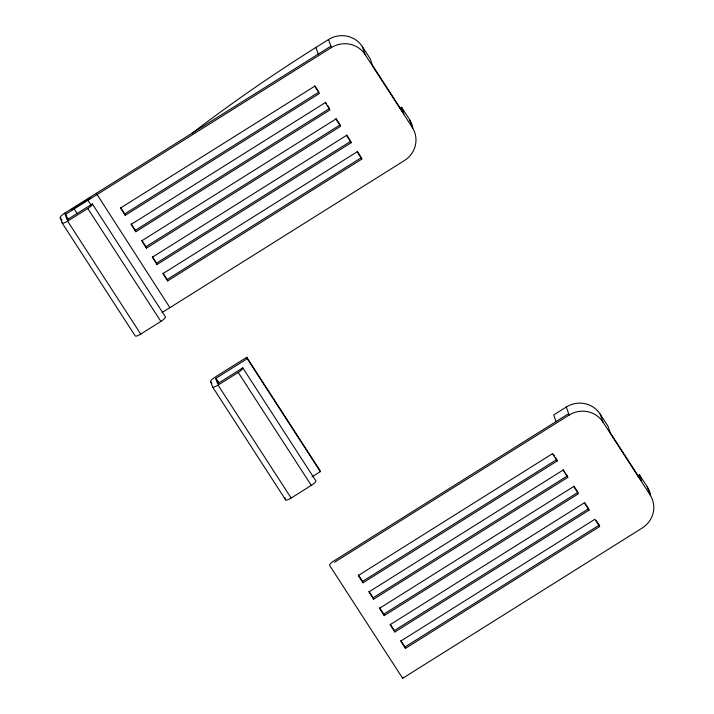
<?xml version="1.0" encoding="UTF-8"?>
<svg xmlns="http://www.w3.org/2000/svg" width="714" height="714" viewBox="0 0 714 714"><rect width="100%" height="100%" fill="white"/><g stroke="black" fill="none" stroke-linecap="round" stroke-linejoin="round"><path stroke-width="1.07" d="M192.146 133.206A406.525 98.47 -32.9 0 1 315.909 47.454L328.52 39.538A24.597 23.83 -19.4 0 1 362.293 46.526L370.147 58.673L372.494 65.313L403.928 113.892L401.589 107.252L399.786 108.376M330.859 46.187L64.787 213.102A5.962 1.446 -32.9 0 0 60.235 217.672L62.082 222.911L135.178 335.857A5.962 1.446 -32.9 0 0 140.712 334.09L160.891 321.434A5.962 1.446 -32.9 0 0 165.434 316.873L92.347 203.927L67.125 219.751L64.787 213.102L66.598 215.905M71.579 210.55L71.338 209.854L90.25 197.983L87.974 200.268L90.99 204.936M162.007 312.616L404.445 160.525A24.597 23.83 -19.4 0 0 412.281 127.44L365.122 54.567A24.597 23.83 -19.4 0 0 331.35 47.588L65.277 214.503L68.294 219.171M62.082 222.911A5.962 1.446 -32.9 0 0 67.616 221.153L87.795 208.497A5.962 1.446 -32.9 0 0 92.347 203.927M125.209 215.325L120.487 208.042L314.687 86.215L319.399 93.498L125.209 215.325L124.709 213.932L318.908 92.106L314.776 85.725M135.812 231.72L131.099 224.437L325.289 102.611L330.011 109.894L135.812 231.72L135.321 230.327L329.52 108.501L327.753 105.761M146.424 248.115L141.711 240.832L335.901 119.006L340.623 126.289L146.424 248.115L145.933 246.723L340.123 124.896L335.999 118.515M157.035 264.51L156.544 263.118L350.735 141.283L351.226 142.684L157.035 264.51L152.323 257.227L346.513 135.401L351.226 142.684M167.647 280.905L167.156 279.513L361.346 157.678L361.837 159.079L167.647 280.905L162.935 273.623L357.125 151.796L361.837 159.079M246.741 357.286L215.217 377.063A5.962 1.446 -32.9 0 0 210.666 381.624L212.513 386.872L285.6 499.818A5.962 1.446 -32.9 0 0 291.142 498.051L311.313 485.395A5.962 1.446 -32.9 0 0 315.865 480.825L242.778 367.888L217.556 383.704L215.708 378.456L247.231 358.687L246.741 357.286L319.836 470.231L320.327 471.624L311.982 476.863M212.513 386.872A5.962 1.446 -32.9 0 0 218.047 385.105L238.226 372.449A5.962 1.446 -32.9 0 0 242.778 367.888M637.593 475.845L639.396 474.712L641.743 481.361L610.3 432.782L607.962 426.133L600.099 413.995A24.597 23.83 -19.4 0 0 566.327 407.007L553.716 414.914L556.054 421.563M568.665 413.656L334.125 560.793A5.962 1.446 -32.9 0 0 329.573 565.354L402.66 678.3L642.252 527.994A24.597 23.83 -19.4 0 0 650.088 494.9L647.259 486.859L639.396 474.712M334.616 562.195L569.156 415.048A24.597 23.83 -19.4 0 1 602.937 422.036L650.088 494.9M556.715 459.566L557.206 460.967L363.015 582.794L362.525 581.392L556.715 459.566L555.537 457.745M567.327 475.961L567.817 477.363L373.627 599.189L373.136 597.788L567.327 475.961L566.148 474.141M384.239 615.584L379.518 608.292L573.717 486.466L578.429 493.758L384.239 615.584L383.739 614.183L577.938 492.357L573.815 485.984M588.55 508.752L589.041 510.153L394.851 631.979L394.351 630.578L588.55 508.752L584.418 502.379M599.162 525.147L599.653 526.548L405.454 648.374L404.963 646.973L599.162 525.147L596.208 520.595M71.338 209.854L74.104 208.97L77.121 213.638M401.589 107.252L409.443 119.39A24.597 23.83 -19.4 0 1 412.826 128.056M325.388 102.12L326.566 103.941M346.611 134.91L350.146 140.372M357.223 151.306L360.757 156.768M553.18 454.104L554.359 455.925M563.203 469.589L564.97 472.32M557.206 460.967L552.493 453.676L358.303 575.511L363.015 582.794M567.817 477.363L563.105 470.071L368.906 591.906L373.627 599.189M589.041 510.153L584.329 502.861L390.13 624.688L394.851 631.979M599.653 526.548L594.932 519.256L400.741 641.083L405.454 648.374M247.231 358.687L320.327 471.624M238.226 372.449L311.313 485.395M120.586 207.551L124.709 213.932M131.197 223.946L135.321 230.327M141.809 240.341L145.933 246.723M152.421 256.737L156.544 263.118M163.024 273.132L167.156 279.513M358.401 575.02L362.525 581.392M369.004 591.415L373.136 597.788M379.616 607.81L383.739 614.183M390.228 624.206L394.351 630.578M400.84 640.601L404.963 646.973M217.029 379.866L218.841 382.659M169.896 307.672L96.31 193.324M215.708 378.456L218.725 383.123M218.047 385.105L291.142 498.051M210.666 381.624L211.871 383.489M87.795 208.497L160.891 321.434M67.616 221.153L140.712 334.09M60.235 217.672L62.047 220.465M600.099 413.995L602.937 422.036M566.327 407.007L569.156 415.048M409.443 119.39L412.281 127.44M362.293 46.526L365.122 54.567M328.52 39.538L331.35 47.588M315.909 47.454L318.248 54.094M284.868 497.712L285.6 499.818M647.259 486.859A24.597 23.83 -19.4 0 1 650.641 495.525M402.66 678.3A5.962 1.446 -32.9 0 1 403.089 677.175"/></g></svg>
